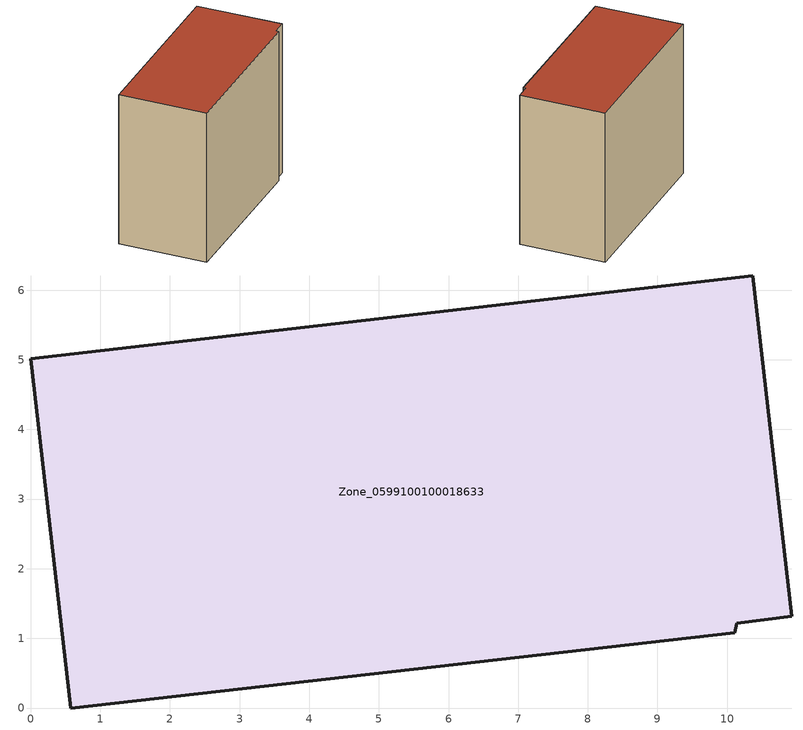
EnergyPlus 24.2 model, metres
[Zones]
Zone_0599100100018633
 floor ground (C_G): 10.93,1.32 10.14,1.22 10.11,1.08 0.57,0 0,5.01 10.37,6.2 z0
 wall outside (C_F): 10.93,1.32 10.37,6.2 0,5.01 0.57,0 10.11,1.08 10.14,1.22 10.93,1.32 z0:9
 roof outside (C_R): 10.14,1.22 10.93,1.32 10.37,6.2 0,5.01 0.57,0 10.11,1.08 z9
[BUILDING]
Pand.0599100100018633: North Axis=0; Terrain=City; Loads Convergence Tolerance Value=0.04; Temperature Convergence Tolerance Value=0.4; Solar Distribution=FullExterior; Maximum Number of Warmup Days=25; Minimum Number of Warmup Days=1
[Site:Location]
Rotterdam.The.Hague.AP_ZH_NLD Design_Conditions: Latitude=51.96; Longitude=4.45; Time Zone=1; Elevation=-4.5
[SITE:GROUNDTEMPERATURE:BUILDINGSURFACE]
18, 18, 18, 18, 18, 18, 18, 18, 18, 18, 18, 18
[MATERIAL] Thermal Absorptance=0.9; Solar Absorptance=0.7; Visible Absorptance=0.7
Name | Roughness | Thickness | Conductivity | Density | Specific Heat
G.TC.2015-2018 | MediumSmooth | 0.15 | 0.0428571 | 540 | 1210
F.TC.2015-2018 | Rough | 0.3 | 0.0666667 | 1920 | 840
R.TC.2015-2018 | MediumRough | 0.2 | 0.0333333 | 1500 | 1000
[CONSTRUCTION]
C_G: G.TC.2015-2018
C_F: F.TC.2015-2018
C_R: R.TC.2015-2018
[ZONE]
Zone_0599100100018633: Type=1; Multiplier=1; Ceiling Height=Autocalculate; Volume=Autocalculate; Floor Area=autocalculate; Part of Total Floor Area=Yes
[ZONEINFILTRATION:DESIGNFLOWRATE]
Infil_Zone_0599100100018633: Zone or ZoneList or Space or SpaceList=Zone_0599100100018633; Schedule=AlwaysOn; Design Flow Rate Calculation Method=Flow/Area; Flow Rate per Floor Area=0.0015; Constant Term Coefficient=1; Temperature Term Coefficient=0; Velocity Term Coefficient=0; Velocity Squared Term Coefficient=0
[HVACTEMPLATE:ZONE:IDEALLOADSAIRSYSTEM]
Zone_0599100100018633: Maximum Heating Supply Air Temperature=50; Minimum Cooling Supply Air Temperature=13; Maximum Heating Supply Air Humidity Ratio=0.0156; Minimum Cooling Supply Air Humidity Ratio=0.0077; Heating Limit=NoLimit; Cooling Limit=NoLimit; Dehumidification Control Type=ConstantSensibleHeatRatio; Cooling Sensible Heat Ratio=0.7; Dehumidification Setpoint=60; Humidification Control Type=None; Humidification Setpoint=30; Outdoor Air Method=None; Outdoor Air Flow Rate per Person=0.00944; Outdoor Air Flow Rate per Zone Floor Area=0; Outdoor Air Flow Rate per Zone=0; Demand Controlled Ventilation Type=None; Outdoor Air Economizer Type=NoEconomizer; Heat Recovery Type=None; Sensible Heat Recovery Effectiveness=0.7; Latent Heat Recovery Effectiveness=0.65
[ZONECONTROL:THERMOSTAT]
ThermostatControl_Zone_0599100100018633: Zone or ZoneList=Zone_0599100100018633; Control Type Schedule=DualSetpointControlType; Control 1=Thermostat_Zone_0599100100018633; Temperature Difference Between Cutout And Setpoint=0
[THERMOSTATSETPOINT:DUALSETPOINT]
Thermostat_Zone_0599100100018633: Heating Setpoint Temperature Schedule=HeatingSetpoint_Zone_0599100100018633; Cooling Setpoint Temperature Schedule=CoolingSetpoint_Zone_0599100100018633
[SCHEDULE:COMPACT]
HeatingSetpoint_Zone_0599100100018633: Through: 12/31, For: AllDays, Until: 24:00, 21
CoolingSetpoint_Zone_0599100100018633: Through: 12/31, For: AllDays, Until: 24:00, 24
DualSetpointControlType: Through: 12/31, For: AllDays, Until: 24:00, 4
AlwaysOn: Through: 12/31, For: AllDays, Until: 24:00, 1
